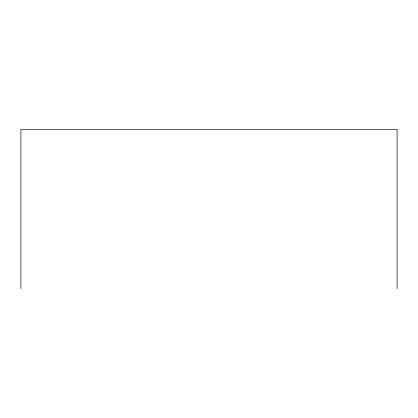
<?xml version="1.0" encoding="UTF-8"?>
<svg xmlns="http://www.w3.org/2000/svg" width="418" height="418" viewBox="0 0 418 418"><rect width="100%" height="100%" fill="white"/><g stroke="black" fill="none" stroke-linecap="round" stroke-linejoin="round"><path stroke-width="0.63" d="M397.1 288.577L397.1 129.423L20.9 129.423L20.9 288.577"/></g></svg>
